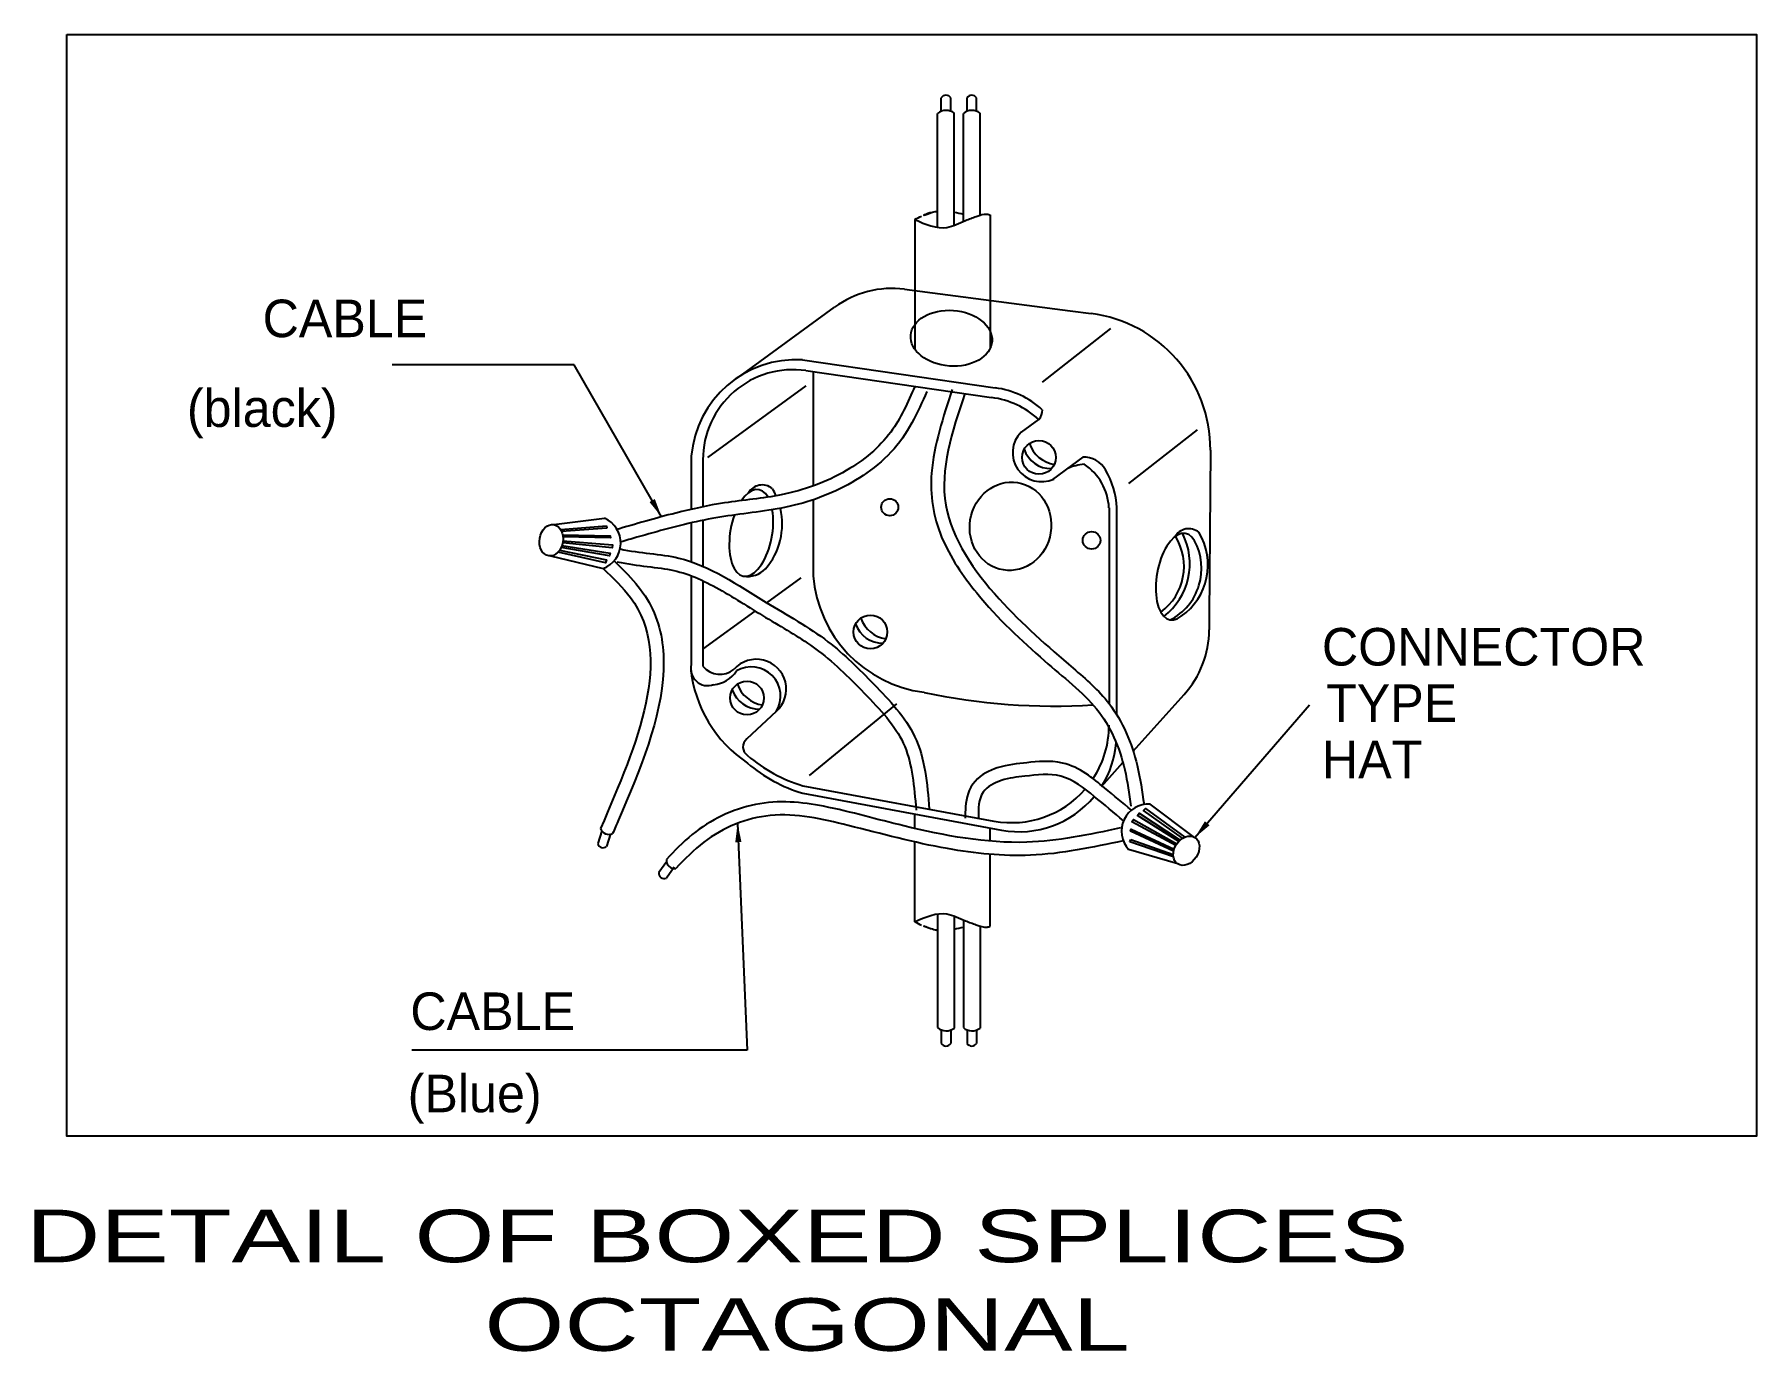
# Model space of a CAD drawing. Header units: millimetres. Extents: x -1414 to 2664, y 674 to 1517.
# Drawn here: x 1403.859 to 1408.446, y 787.206 to 790.713 of the extents above; entities that cross this region are included whole.
import ezdxf

# ---------------------------------------------------------------- set-up
doc = ezdxf.new("R2010")
doc.units = ezdxf.units.MM
doc.header["$LTSCALE"] = 0.01
doc.layers.add('02', color=2, linetype='CONTINUOUS')
doc.layers.add('2', color=2, linetype='CONTINUOUS')
doc.layers.add('TEX-AMBIT', color=4, linetype='CONTINUOUS', lineweight=30)
doc.layers.add('TEXTOSCHICOS', color=81, linetype='CONTINUOUS', lineweight=25)
doc.styles.add('ARIAL', font='ARIAL')
doc.styles.add('r80-100', font='r80-100')
doc.dimstyles.get("Standard").update_dxf_attribs({"dimscale": 0.05, "dimtxt": 1.8, "dimasz": 1, "dimexe": 1, "dimexo": 1, "dimgap": 0.9, "dimtad": 0, "dimtoh": 1, "dimzin": 4, "dimdsep": 46, "dimcen": 0.09, "dimclrd": 2, "dimclre": 1, "dimclrt": 3, "dimadec": 0, "dimazin": 0, "dimtfac": 1, "dimtdec": 4, "dimtofl": 0, "dimtmove": 0, "dimatfit": 3, "dimfxl": 0.05, "dimtolj": 1, "dimtzin": 0, "dimarcsym": 0})

msp = doc.modelspace()

# ---------------------------------------------------------------- linework, layer by layer
at = {"layer": '02'}
for p, q in [((1406.2035, 790.2204), (1406.2035, 789.8757)), ((1406.4044, 790.2324), (1406.4044, 789.8773)), ((1406.1766, 790.0347), (1406.6172, 789.9774)), ((1405.7458, 789.8083), (1405.9902, 789.9869)), ((1406.6172, 789.9774), (1406.6732, 789.9701)), ((1406.7253, 789.93), (1406.5429, 789.7872)), ((1405.9049, 789.8464), (1406.4182, 789.772)), ((1405.9139, 789.818), (1406.4084, 789.7464)), ((1405.933, 789.8153), (1405.933, 789.5109)), ((1405.653, 789.5867), (1405.9147, 789.7772)), ((1406.5336, 789.6881), (1406.4871, 789.6539)), ((1406.9557, 789.66), (1406.7733, 789.5172)), ((1405.6085, 789.5899), (1405.6085, 789.4485)), ((1405.6394, 789.5805), (1405.6394, 789.4553)), ((1406.6511, 789.5871), (1406.5703, 789.5278)), ((1406.991, 789.6059), (1406.9881, 789.1639)), ((1405.933, 789.4739), (1405.933, 789.2716)), ((1406.721, 789.4524), (1406.721, 788.9315)), ((1406.7413, 789.4524), (1406.7413, 788.9022)), ((1405.6085, 789.4126), (1405.6085, 789.3089)), ((1405.6394, 789.4195), (1405.6394, 789.2968)), ((1405.6085, 789.2717), (1405.6085, 789.0357)), ((1405.6394, 789.2584), (1405.6394, 789.0308)), ((1405.8094, 789.1998), (1405.9011, 789.2665)), ((1405.6394, 789.076), (1405.779, 789.1776)), ((1406.9881, 789.1639), (1406.9878, 789.1274)), ((1406.7855, 788.8046), (1406.9214, 788.9559)), ((1405.8348, 788.9103), (1405.7566, 788.8371)), ((1405.9235, 788.7399), (1406.1555, 788.9303)), ((1406.7009, 788.7104), (1406.7581, 788.774)), ((1405.9056, 788.7127), (1406.4146, 788.6186)), ((1405.9056, 788.6924), (1406.435, 788.5945)), ((1406.2035, 788.5989), (1406.2035, 788.6373)), ((1406.4044, 788.5651), (1406.4044, 788.6001)), ((1406.2035, 788.3503), (1406.2035, 788.563)), ((1406.4044, 788.3383), (1406.4044, 788.5299))]:
    msp.add_line(p, q, dxfattribs=at)
at = {"layer": '02', "color": 3, "linetype": 'ByBlock'}
for p, q in [((1405.2425, 789.4078), (1405.3776, 789.4248)), ((1405.2339, 789.3246), (1405.3737, 789.2908)), ((1406.9451, 788.5771), (1406.8305, 788.6639)), ((1406.904, 788.5042), (1406.7733, 788.5427))]:
    msp.add_line(p, q, dxfattribs=at)
at = {"layer": '02'}
msp.add_lwpolyline([(1403.9455, 790.7131), (1408.4455, 790.7131), (1408.4455, 787.7791), (1403.9455, 787.7791)], close=True, dxfattribs=at)
for centre, radius, start, end in [((1406.1432, 789.7776), 0.2592, 82.5943, 126.1545), ((1406.6262, 789.6083), 0.3648, 359.62, 82.5943), ((1405.8878, 789.5666), 0.2803, 86.5221, 175.23), ((1405.8794, 789.5805), 0.24, 81.7521, 180), ((1406.3868, 789.541), 0.2332, 47.8206, 82.2773), ((1406.3771, 789.5153), 0.2332, 47.8206, 82.2773), ((1406.5127, 789.7108), 0.0309, 312.7096, 5.5226), ((1406.5413, 789.5991), 0.077, 134.7014, 295.0624), ((1406.6547, 789.5223), 0.065, 28.7341, 93.1797), ((1406.6725, 789.4096), 0.1602, 96.3104, 112.6868), ((1406.5724, 789.4451), 0.1487, 2.8115, 56.3208), ((1406.5302, 789.4453), 0.2113, 1.9121, 30.7954), ((1406.2722, 789.2987), 0.3402, 184.5634, 262.5874), ((1406.7286, 789.1291), 0.2592, 318.0626, 359.62), ((1405.6525, 789.0244), 0.0454, 165.5036, 289.9727), ((1405.685, 789.0684), 0.0591, 219.5543, 309.2237), ((1405.7818, 788.9697), 0.0796, 311.7591, 138.3163), ((1405.7684, 788.9512), 0.078, 328.4079, 120.5769), ((1405.9492, 789.0588), 0.3439, 185.7549, 236.2964), ((1405.6613, 789.0611), 0.0798, 274.8039, 327.6096), ((1406.5713, 790.5474), 1.6228, 257.7982, 273.7789), ((1406.4618, 788.8734), 0.2592, 326.7663, 0), ((1405.7731, 788.8157), 0.027, 127.7703, 236.889), ((1406.4821, 788.8493), 0.2592, 328.1135, 354.9971), ((1406.0229, 789.1026), 0.4072, 229.4854, 253.2636), ((1406.0229, 789.0823), 0.4072, 229.4854, 253.2636), ((1406.4618, 788.8734), 0.2592, 259.522, 318.984), ((1406.4821, 788.8493), 0.2592, 259.522, 320.351)]:
    msp.add_arc(centre, radius, start, end, dxfattribs=at)
at = {"layer": '02', "color": 3, "linetype": 'ByBlock'}
for centre, start, end in [((1405.3483, 789.3586), 290.5248, 66.1269), ((1406.8266, 788.5916), 86.9604, 222.5625)]:
    msp.add_arc(centre, 0.0724, start, end, dxfattribs=at)
for centre, major_axis in [((1405.2356, 789.3663), (-0.0069, -0.0415)), ((1406.9269, 788.5395), (0.0229, 0.0353))]:
    msp.add_ellipse(centre, major_axis=major_axis, ratio=0.743063, dxfattribs=at)
at = {"layer": '02'}
for points, knots in [([(1406.2035, 790.2204), (1406.2325, 790.2075), (1406.2785, 790.1871), (1406.332, 790.2164), (1406.3666, 790.2279), (1406.3904, 790.2369), (1406.4019, 790.2335), (1406.4044, 790.2324)], [0, 0, 0, 0, 0.0884825, 0.1408108, 0.1718142, 0.2015473, 0.2100701, 0.2100701, 0.2100701, 0.2100701]), ([(1406.2467, 790.2393), (1406.2218, 790.2296), (1406.2536, 790.2411), (1406.2596, 790.2421), (1406.2646, 790.2426)], [0.04707025, 0.04707025, 0.04707025, 0.04707025, 0.05017838, 0.06591355, 0.06591355, 0.06591355, 0.06591355]), ([(1406.2035, 788.3503), (1406.2325, 788.3632), (1406.2785, 788.3836), (1406.332, 788.3543), (1406.3666, 788.3428), (1406.3904, 788.3339), (1406.4019, 788.3372), (1406.4044, 788.3383)], [0, 0, 0, 0, 0.0884825, 0.1408108, 0.1718142, 0.2015473, 0.2100701, 0.2100701, 0.2100701, 0.2100701]), ([(1406.2467, 788.3314), (1406.2218, 788.3411), (1406.2536, 788.3296), (1406.2596, 788.3286), (1406.2646, 788.3281)], [0.04707025, 0.04707025, 0.04707025, 0.04707025, 0.05017838, 0.06591355, 0.06591355, 0.06591355, 0.06591355])]:
    msp.add_open_spline(points, degree=3, knots=knots, dxfattribs=at)
for points in [[(1406.2035, 790.2204), (1406.2096, 790.2235), (1406.2157, 790.2267), (1406.2218, 790.2296)], [(1406.309, 790.2399), (1406.317, 790.2384), (1406.3251, 790.2365), (1406.3332, 790.2344)], [(1406.2035, 788.3503), (1406.2096, 788.3472), (1406.2157, 788.344), (1406.2218, 788.3411)], [(1406.309, 788.3308), (1406.317, 788.3323), (1406.3251, 788.3342), (1406.3332, 788.3363)]]:
    msp.add_open_spline(points, degree=3, dxfattribs=at)
at = {"layer": '2', "color": 1, "linetype": 'ByBlock'}
for p, q in [((1406.2743, 790.5083), (1406.2743, 790.5441)), ((1406.2993, 790.5087), (1406.2993, 790.5441)), ((1406.2646, 790.1994), (1406.2646, 790.5022)), ((1406.309, 790.2051), (1406.309, 790.5033)), ((1405.37, 788.5928), (1405.3593, 788.5586)), ((1405.3937, 788.5849), (1405.3831, 788.5511)), ((1406.2646, 788.3714), (1406.2646, 788.0685)), ((1406.309, 788.3657), (1406.309, 788.0674)), ((1406.2743, 788.0625), (1406.2743, 788.0266)), ((1406.2993, 788.062), (1406.2993, 788.0266))]:
    msp.add_line(p, q, dxfattribs=at)
at = {"layer": '2', "color": 7, "linetype": 'ByBlock'}
for p, q in [((1406.3429, 790.5083), (1406.3429, 790.5441)), ((1406.3679, 790.5087), (1406.3679, 790.5441)), ((1406.3332, 790.2155), (1406.3332, 790.5022)), ((1406.3776, 790.2319), (1406.3776, 790.5033)), ((1405.5432, 788.5105), (1405.522, 788.4816)), ((1405.563, 788.4953), (1405.5421, 788.4668)), ((1406.3332, 788.3552), (1406.3332, 788.0685)), ((1406.3776, 788.3388), (1406.3776, 788.0674)), ((1406.3429, 788.0625), (1406.3429, 788.0266)), ((1406.3679, 788.062), (1406.3679, 788.0266))]:
    msp.add_line(p, q, dxfattribs=at)
at = {"layer": '2', "color": 1, "linetype": 'CONTINUOUS'}
for p, q in [((1405.2967, 789.8335), (1404.8116, 789.8335)), ((1405.7569, 788.0086), (1404.8647, 788.0086))]:
    msp.add_line(p, q, dxfattribs=at)
at = {"layer": '2', "color": 1, "lineweight": -3}
for p, q in [((1405.2607, 789.3948), (1405.3828, 789.4044)), ((1405.3833, 789.398), (1405.2633, 789.3898)), ((1405.3828, 789.4044), (1405.3833, 789.398)), ((1406.7767, 788.5635), (1406.7788, 788.5695)), ((1406.7788, 788.5695), (1406.8921, 788.5291)), ((1406.8925, 788.5234), (1406.7767, 788.5635))]:
    msp.add_line(p, q, dxfattribs=at)
for points in [[(1405.264, 789.3519), (1405.3925, 789.3321), (1405.3908, 789.3251), (1405.2619, 789.3468)], [(1405.2668, 789.3646), (1405.3991, 789.3537), (1405.3982, 789.3464), (1405.266, 789.3591)], [(1405.2661, 789.3807), (1405.3928, 789.3779), (1405.393, 789.3723), (1405.2669, 789.3753)], [(1405.2579, 789.3398), (1405.3825, 789.3137), (1405.3801, 789.3064), (1405.254, 789.3349), (1405.254, 789.3349), (1405.254, 789.3349)], [(1406.8989, 788.5536), (1406.7821, 788.6164), (1406.7858, 788.6228), (1406.9018, 788.5582)], [(1406.9066, 788.5641), (1406.7967, 788.6336), (1406.8011, 788.6393), (1406.9105, 788.5679)], [(1406.917, 788.5727), (1406.8132, 788.6464), (1406.8183, 788.6522), (1406.9225, 788.5756), (1406.9225, 788.5756), (1406.9225, 788.5756)], [(1406.8931, 788.5385), (1406.7781, 788.5917), (1406.7802, 788.597), (1406.8945, 788.5437)]]:
    msp.add_lwpolyline(points, dxfattribs=at)
at = {"layer": '2', "color": 1, "linetype": 'ByBlock'}
for centre, radius in [((1406.5344, 789.5868), 0.045), ((1406.137, 789.4542), 0.0227), ((1406.6747, 789.366), 0.0235), ((1406.0856, 789.122), 0.045), ((1405.7569, 788.9462), 0.045)]:
    msp.add_circle(centre, radius, dxfattribs=at)
for centre, radius, start, end in [((1406.2868, 790.5366), 0.0146, 31.0164, 148.9836), ((1406.2875, 790.4763), 0.0346, 51.4499, 131.3282), ((1406.5884, 789.6513), 0.0841, 199.0291, 261.1091), ((1406.5666, 789.6326), 0.0756, 198.5617, 271.0744), ((1405.7973, 789.4705), 0.0429, 50.9279, 150.5516), ((1405.6676, 789.4095), 0.183, 24.2268, 31.041), ((1405.6676, 789.4095), 0.183, 319.294, 13.2009), ((1406.9332, 789.3541), 0.0429, 50.9279, 150.5516), ((1406.7695, 789.2969), 0.1512, 306.17, 31.8871), ((1406.7579, 789.3038), 0.1782, 307.8682, 27.0178), ((1406.8131, 789.2913), 0.1544, 297.2398, 28.3914), ((1406.8174, 789.3008), 0.1671, 304.9522, 31.2309), ((1405.7577, 789.3377), 0.068, 261.6902, 315.6165), ((1406.7579, 789.3038), 0.1782, 307.8682, 308.2444), ((1406.1178, 789.1677), 0.0756, 198.5617, 271.0744), ((1406.1395, 789.1865), 0.0841, 199.0291, 261.1091), ((1405.8109, 789.0107), 0.0841, 199.0291, 261.1091), ((1405.7892, 788.992), 0.0756, 198.5617, 271.0744), ((1405.389, 788.6059), 0.0231, 197.3854, 295.9516), ((1405.3734, 788.562), 0.0146, 193.6903, 311.6576), ((1406.2875, 788.0944), 0.0346, 228.6718, 308.5501), ((1406.2868, 788.0341), 0.0146, 211.0164, 328.9836)]:
    msp.add_arc(centre, radius, start, end, dxfattribs=at)
at = {"layer": '2', "color": 7, "linetype": 'ByBlock'}
for centre, radius, start, end in [((1406.3554, 790.5366), 0.0146, 31.0164, 148.9836), ((1406.356, 790.4763), 0.0346, 51.4499, 131.3282), ((1405.5365, 788.4802), 0.0146, 174.6443, 292.6116), ((1405.5642, 788.5142), 0.0222, 174.1472, 278.1496), ((1406.356, 788.0944), 0.0346, 228.6718, 308.5501), ((1406.3554, 788.0341), 0.0146, 211.0164, 328.9836)]:
    msp.add_arc(centre, radius, start, end, dxfattribs=at)
at = {"layer": '2', "color": 1, "linetype": 'ByBlock'}
for centre, major_axis, ratio in [((1406.3012, 789.9041), (0.1083, -0.0079), 0.682963), ((1406.4585, 789.4035), (0.0188, 0.1164), 0.918868)]:
    msp.add_ellipse(centre, major_axis=major_axis, ratio=ratio, dxfattribs=at)
for centre, start_param, end_param in [((1405.7682, 789.3857), 5.765868, 7.09898), ((1405.7682, 789.3857), 7.512021, 11.64305), ((1406.9041, 789.2693), 5.768056, 9.933405)]:
    msp.add_ellipse(centre, major_axis=(0.0204, 0.1152), ratio=0.476984, start_param=start_param, end_param=end_param, dxfattribs=at)
for points, knots in [([(1406.2035, 789.7761), (1406.1852, 789.7335), (1406.1459, 789.6423), (1406.0171, 789.5385), (1405.8599, 789.4818), (1405.7032, 789.47), (1405.556, 789.4375), (1405.4604, 789.4096), (1405.4072, 789.3941)], [0, 0, 0, 0, 0.1374495, 0.2942917, 0.4787752, 0.6314788, 0.7638298, 0.9301382, 0.9301382, 0.9301382, 0.9301382]), ([(1406.2357, 789.7622), (1406.2121, 789.7076), (1406.1849, 789.6477), (1406.0956, 789.5536), (1406.0403, 789.5187), (1405.9253, 789.4677), (1405.8635, 789.4527), (1405.744, 789.4359), (1405.6882, 789.4301), (1405.576, 789.4058), (1405.52, 789.3903), (1405.4494, 789.37), (1405.435, 789.3658), (1405.4206, 789.3616)], [0, 0, 0, 0, 0.176265, 0.176265, 0.3525301, 0.3525301, 0.5287951, 0.5287951, 0.7050601, 0.7050601, 0.8813251, 0.8813251, 0.9263931, 0.9263931, 0.9263931, 0.9263931]), ([(1405.403, 789.3112), (1405.4421, 789.2738), (1405.4828, 789.2315), (1405.5292, 789.1316), (1405.537, 789.0761), (1405.5286, 788.8922), (1405.4727, 788.7566), (1405.4095, 788.6094), (1405.4043, 788.5973), (1405.3991, 788.5851)], [0.0070059, 0.0070059, 0.0070059, 0.0070059, 0.16356, 0.16356, 0.32712, 0.32712, 0.6930541, 0.6930541, 0.725956, 0.725956, 0.725956, 0.725956]), ([(1405.4111, 789.3092), (1405.4669, 789.2962), (1405.5185, 789.2955), (1405.6058, 789.2761), (1405.6479, 789.256), (1405.7341, 789.2063), (1405.7788, 789.177), (1405.8672, 789.1246), (1405.9096, 789.0998), (1405.9926, 789.0372), (1406.0341, 788.9951), (1406.1193, 788.9073), (1406.1574, 788.8649), (1406.1967, 788.7691), (1406.2024, 788.7105), (1406.2071, 788.6481), (1406.2071, 788.648), (1406.2072, 788.6478)], [0.010572, 0.010572, 0.010572, 0.010572, 0.162713, 0.162713, 0.314854, 0.314854, 0.466995, 0.466995, 0.619136, 0.619136, 0.800852, 0.800852, 0.982568, 0.982568, 1.164284, 1.164284, 1.164698, 1.164698, 1.164698, 1.164698]), ([(1405.419, 789.3433), (1405.4721, 789.331), (1405.6128, 789.3304), (1405.7882, 789.2076), (1405.9701, 789.1089), (1406.0966, 788.9818), (1406.2258, 788.8464), (1406.2369, 788.7183), (1406.2421, 788.6505)], [0.010572, 0.010572, 0.010572, 0.010572, 0.168617, 0.42874, 0.624343, 0.790591, 0.96723, 1.164698, 1.164698, 1.164698, 1.164698]), ([(1405.3737, 789.2908), (1405.4001, 789.2657), (1405.5806, 789.0944), (1405.4653, 788.8271), (1405.3669, 788.599)], [0, 0, 0, 0, 0.1063284, 0.725956, 0.725956, 0.725956, 0.725956])]:
    msp.add_open_spline(points, degree=3, knots=knots, dxfattribs=at)
at = {"layer": '2', "color": 7, "linetype": 'ByBlock'}
for points, knots in [([(1406.3036, 789.7677), (1406.2797, 789.6955), (1406.2545, 789.6209), (1406.2438, 789.4876), (1406.2527, 789.4285), (1406.2979, 789.3208), (1406.3316, 789.2712), (1406.4251, 789.1569), (1406.4869, 789.0998), (1406.5982, 789.0024), (1406.6508, 788.9621), (1406.7249, 788.8717), (1406.749, 788.8146), (1406.7702, 788.7237), (1406.7748, 788.6913), (1406.7795, 788.658)], [0, 0, 0, 0, 0.215939, 0.215939, 0.377945, 0.377945, 0.539952, 0.539952, 0.787905, 0.787905, 0.98285, 0.98285, 1.177796, 1.177796, 1.27901, 1.27901, 1.27901, 1.27901]), ([(1406.3368, 789.7567), (1406.3034, 789.6559), (1406.2381, 789.4589), (1406.4195, 789.2025), (1406.5903, 789.0559), (1406.74, 788.9269), (1406.7958, 788.7921), (1406.8092, 788.6977), (1406.8142, 788.6629)], [0, 0, 0, 0, 0.301255, 0.588477, 0.858631, 0.992517, 1.173295, 1.27901, 1.27901, 1.27901, 1.27901]), ([(1406.7807, 788.6475), (1406.7573, 788.667), (1406.7337, 788.6866), (1406.6789, 788.7315), (1406.6439, 788.7624), (1406.563, 788.7807), (1406.5306, 788.777), (1406.4773, 788.771), (1406.4523, 788.7694), (1406.4032, 788.7533), (1406.3815, 788.7434), (1406.3467, 788.7048), (1406.3405, 788.6785), (1406.3381, 788.6464), (1406.3381, 788.6359), (1406.3381, 788.6262)], [0.0351131, 0.0351131, 0.0351131, 0.0351131, 0.127125, 0.127125, 0.2419755, 0.2419755, 0.3247613, 0.3247613, 0.3975881, 0.3975881, 0.4482075, 0.4482075, 0.4988269, 0.4988269, 0.5255172, 0.5255172, 0.5255172, 0.5255172]), ([(1406.7598, 788.6194), (1406.7342, 788.6407), (1406.6819, 788.6841), (1406.5992, 788.7506), (1406.5066, 788.7387), (1406.4364, 788.7315), (1406.3731, 788.698), (1406.3731, 788.6517), (1406.3731, 788.6262)], [0.0331021, 0.0331021, 0.0331021, 0.0331021, 0.1340384, 0.2377778, 0.3342595, 0.3977093, 0.4551425, 0.5255172, 0.5255172, 0.5255172, 0.5255172]), ([(1406.7516, 788.6003), (1406.6668, 788.5821), (1406.5841, 788.5646), (1406.3939, 788.5588), (1406.2833, 788.5795), (1406.1048, 788.6224), (1406.0356, 788.6429), (1405.903, 788.6693), (1405.8407, 788.6751), (1405.7179, 788.65), (1405.6588, 788.6216), (1405.5853, 788.5615), (1405.5632, 788.5384), (1405.5421, 788.5164)], [0, 0, 0, 0, 0.25887, 0.25887, 0.599766, 0.599766, 0.816529, 0.816529, 0.985352, 0.985352, 1.154175, 1.154175, 1.245583, 1.245583, 1.245583, 1.245583]), ([(1406.7589, 788.566), (1406.6769, 788.5485), (1406.5223, 788.5155), (1406.2724, 788.5417), (1406.0485, 788.6027), (1405.8249, 788.655), (1405.6589, 788.5875), (1405.5911, 788.517), (1405.5673, 788.4922)], [0, 0, 0, 0, 0.250159, 0.47153, 0.743424, 0.952531, 1.142625, 1.245583, 1.245583, 1.245583, 1.245583])]:
    msp.add_open_spline(points, degree=3, knots=knots, dxfattribs=at)

# ---------------------------------------------------------------- texts
at = {"layer": 'TEX-AMBIT', "color": 4, "linetype": 'CONTINUOUS', "style": 'ARIAL', "width": 1.4}
for s, p in [('DETAIL OF BOXED SPLICES ', (1403.8368, 787.4437)), ('OCTAGONAL', (1405.0575, 787.2078))]:
    msp.add_text(s, height=0.14, dxfattribs=at).set_placement(p)
at = {"layer": 'TEXTOSCHICOS', "style": 'r80-100'}
for s, p in [('CABLE', (1404.4669, 789.907)), ('(black)', (1404.2653, 789.6681)), ('CONNECTOR', (1407.288, 789.0326)), ('TYPE ', (1407.2991, 788.8826)), ('HAT', (1407.288, 788.7326)), ('CABLE', (1404.8603, 788.0621)), ('(Blue)', (1404.8532, 787.843))]:
    msp.add_text(s, height=0.1, dxfattribs=at).set_placement(p)

# ---------------------------------------------------------------- leaders
at = {"layer": '2', "color": 1, "linetype": 'CONTINUOUS'}
for points in [[(1405.5292, 789.4287), (1405.2967, 789.8335)], [(1406.9498, 788.5747), (1407.2547, 788.9276)], [(1405.7318, 788.6124), (1405.7569, 788.0086)]]:
    msp.add_leader(points, dimstyle='Standard', dxfattribs=at)

doc.saveas('drawing.dxf')
